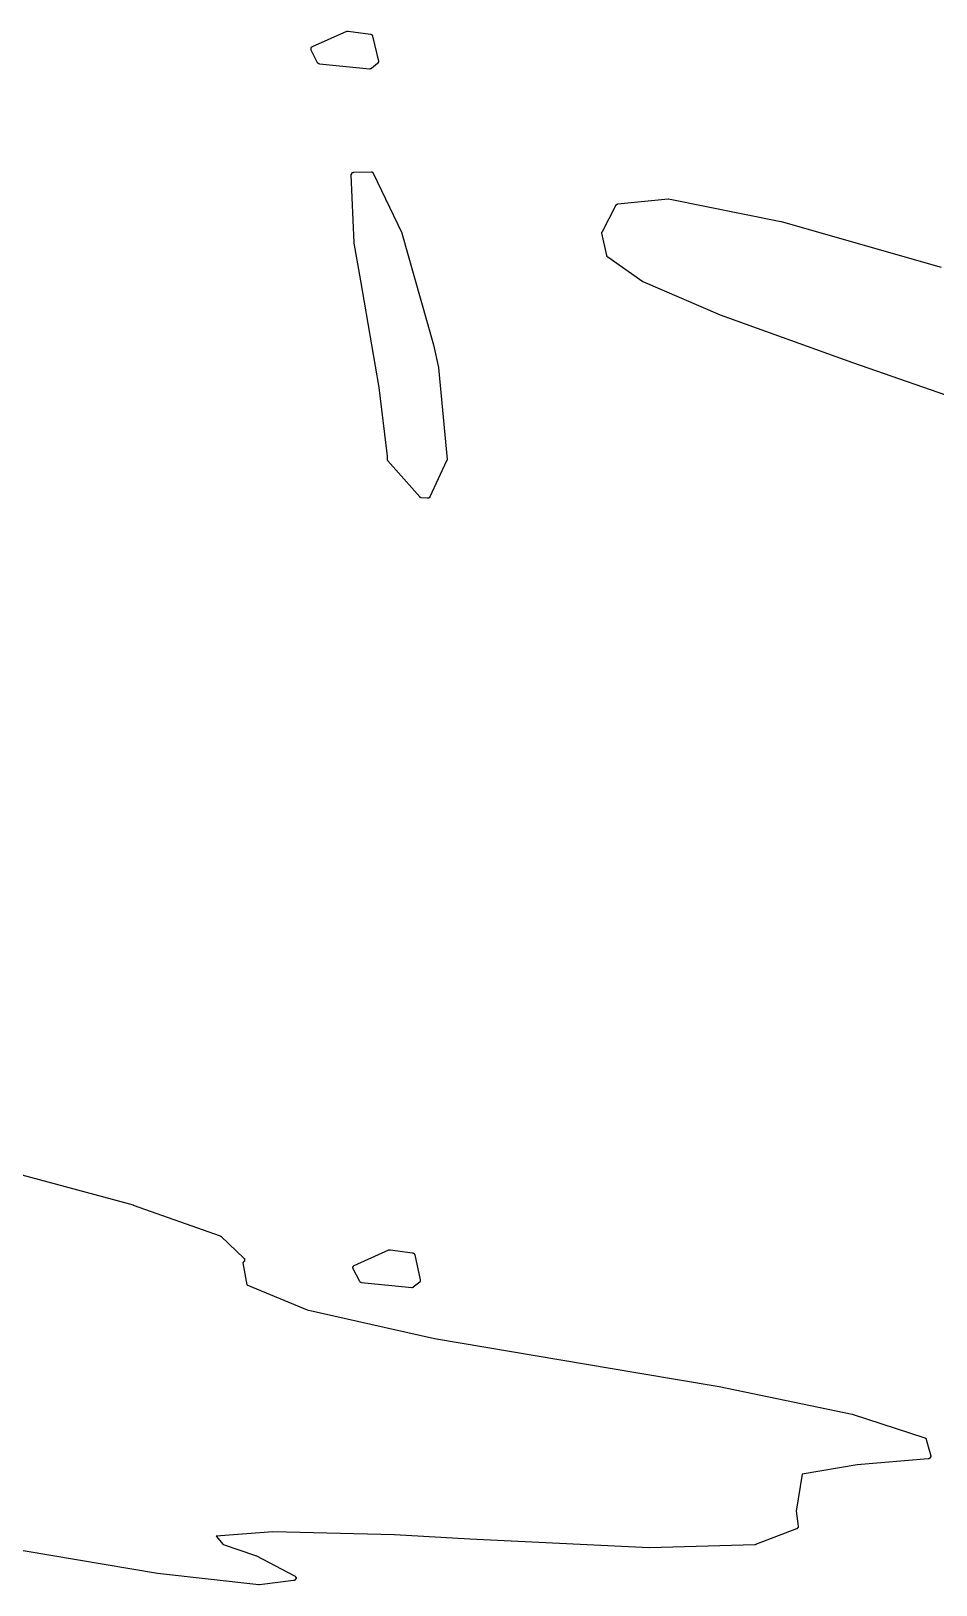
# Model space of a CAD drawing. Extents: x 133.5 to 163.5, y -124.9 to -84.2.
# Drawn here: x 152.349 to 154.171, y -87.509 to -84.379 of the extents above; entities that cross this region are included whole.
import ezdxf

# ---------------------------------------------------------------- set-up
doc = ezdxf.new("R2010")
doc.units = 0
doc.header["$MEASUREMENT"] = 0
doc.layers.add('BLACK', color=7, linetype='CONTINUOUS')

msp = doc.modelspace()

# ---------------------------------------------------------------- linework, layer by layer
at = {"layer": 'BLACK', "linetype": 'CONTINUOUS'}
for p, q in [((152.916, -84.4101), (152.985, -84.3791)), ((152.985, -84.3791), (152.986, -84.379)), ((152.985, -84.3791), (152.985, -84.3791)), ((152.986, -84.3788), (152.987, -84.3787)), ((152.986, -84.379), (152.986, -84.3788)), ((152.986, -84.3788), (152.986, -84.3788)), ((152.986, -84.3788), (152.986, -84.3788)), ((152.987, -84.3787), (152.987, -84.3787)), ((152.987, -84.3787), (152.987, -84.3787)), ((152.987, -84.3787), (152.987, -84.3787)), ((152.987, -84.3787), (152.988, -84.3787)), ((152.988, -84.3787), (152.988, -84.3787)), ((152.988, -84.3787), (153.033, -84.3848)), ((153.033, -84.3848), (153.033, -84.3848)), ((153.033, -84.3848), (153.033, -84.3848)), ((153.033, -84.3848), (153.033, -84.3849)), ((153.033, -84.3849), (153.033, -84.385)), ((153.033, -84.385), (153.034, -84.3851)), ((153.034, -84.3851), (153.034, -84.3851)), ((153.034, -84.3851), (153.034, -84.3851)), ((153.034, -84.3851), (153.034, -84.3853)), ((153.034, -84.3853), (153.035, -84.3855)), ((153.035, -84.3855), (153.035, -84.3855)), ((153.035, -84.3855), (153.035, -84.3855)), ((153.035, -84.3855), (153.035, -84.3858)), ((153.035, -84.3858), (153.036, -84.3861)), ((153.036, -84.3861), (153.036, -84.3861)), ((153.036, -84.3861), (153.036, -84.3861)), ((153.036, -84.3861), (153.036, -84.3865)), ((153.036, -84.3865), (153.036, -84.3868)), ((153.036, -84.3868), (153.036, -84.3868)), ((153.036, -84.3868), (153.036, -84.3869)), ((153.036, -84.3869), (153.036, -84.3873)), ((153.036, -84.3873), (153.037, -84.3876)), ((153.037, -84.3876), (153.037, -84.3877)), ((153.037, -84.3877), (153.037, -84.3877)), ((153.037, -84.3877), (153.037, -84.3881)), ((153.037, -84.3881), (153.037, -84.3885)), ((153.037, -84.3885), (153.037, -84.3886)), ((153.037, -84.3886), (153.037, -84.3887)), ((153.037, -84.3887), (153.049, -84.439)), ((152.913, -84.412), (152.914, -84.4117)), ((152.913, -84.4121), (152.913, -84.412)), ((152.913, -84.4122), (152.913, -84.4121)), ((152.913, -84.4125), (152.913, -84.4122)), ((152.913, -84.4128), (152.913, -84.4125)), ((152.913, -84.413), (152.913, -84.4128)), ((152.913, -84.4131), (152.913, -84.413)), ((152.913, -84.4134), (152.913, -84.4131)), ((152.913, -84.4138), (152.913, -84.4134)), ((152.913, -84.4139), (152.913, -84.4138)), ((152.913, -84.414), (152.913, -84.4139)), ((152.913, -84.4144), (152.913, -84.414)), ((152.913, -84.4147), (152.913, -84.4144)), ((152.913, -84.4149), (152.913, -84.4147)), ((152.913, -84.415), (152.913, -84.4149)), ((152.913, -84.4154), (152.913, -84.415)), ((152.913, -84.4157), (152.913, -84.4154)), ((152.913, -84.4158), (152.913, -84.4157)), ((152.913, -84.416), (152.913, -84.4158)), ((152.913, -84.4163), (152.913, -84.416)), ((152.913, -84.4166), (152.913, -84.4163)), ((152.913, -84.4168), (152.913, -84.4166)), ((152.913, -84.4169), (152.913, -84.4168)), ((152.913, -84.417), (152.913, -84.4169)), ((152.926, -84.4424), (152.913, -84.417)), ((152.914, -84.411), (152.915, -84.4107)), ((152.914, -84.4112), (152.914, -84.411)), ((152.914, -84.4113), (152.914, -84.4112)), ((152.914, -84.4114), (152.914, -84.4113)), ((152.914, -84.4117), (152.914, -84.4114)), ((152.915, -84.4102), (152.915, -84.4101)), ((152.915, -84.4101), (152.916, -84.4101)), ((152.915, -84.4104), (152.915, -84.4102)), ((152.915, -84.4106), (152.915, -84.4104)), ((152.915, -84.4107), (152.915, -84.4106)), ((152.915, -84.4106), (152.915, -84.4106)), ((152.927, -84.4429), (152.926, -84.4424)), ((152.926, -84.4424), (152.926, -84.4424)), ((152.927, -84.4432), (152.927, -84.4429)), ((152.927, -84.4433), (152.927, -84.4432)), ((152.928, -84.4439), (152.927, -84.4433)), ((152.928, -84.4443), (152.928, -84.4439)), ((152.928, -84.4445), (152.928, -84.4443)), ((152.929, -84.4447), (152.928, -84.4445)), ((152.929, -84.4449), (152.929, -84.4447)), ((152.93, -84.4449), (152.929, -84.4449)), ((152.929, -84.4449), (152.929, -84.4449)), ((152.929, -84.4449), (152.929, -84.4449)), ((152.93, -84.4451), (152.93, -84.4449)), ((153.031, -84.4552), (152.93, -84.4451)), ((152.93, -84.4451), (152.93, -84.4451)), ((153.032, -84.4552), (153.031, -84.4552)), ((153.031, -84.4552), (153.031, -84.4552)), ((153.033, -84.4551), (153.032, -84.4551)), ((153.032, -84.4551), (153.032, -84.4552)), ((153.032, -84.4552), (153.032, -84.4552)), ((153.032, -84.4552), (153.032, -84.4552)), ((153.034, -84.4547), (153.033, -84.4549)), ((153.033, -84.4549), (153.033, -84.455)), ((153.033, -84.455), (153.033, -84.455)), ((153.033, -84.455), (153.033, -84.4551)), ((153.035, -84.4541), (153.034, -84.4542)), ((153.034, -84.4542), (153.034, -84.4544)), ((153.034, -84.4544), (153.034, -84.4547)), ((153.034, -84.4547), (153.034, -84.4547)), ((153.034, -84.4547), (153.034, -84.4547)), ((153.047, -84.444), (153.035, -84.4541)), ((153.035, -84.4541), (153.035, -84.4541)), ((153.035, -84.4541), (153.035, -84.4541)), ((153.035, -84.4541), (153.035, -84.4541)), ((153.048, -84.4433), (153.047, -84.4434)), ((153.047, -84.4434), (153.047, -84.4436)), ((153.047, -84.4436), (153.047, -84.4438)), ((153.047, -84.4438), (153.047, -84.444)), ((153.049, -84.4416), (153.048, -84.4418)), ((153.048, -84.4418), (153.048, -84.4419)), ((153.048, -84.4419), (153.048, -84.4422)), ((153.048, -84.4422), (153.048, -84.4425)), ((153.048, -84.4425), (153.048, -84.4426)), ((153.048, -84.4426), (153.048, -84.4428)), ((153.048, -84.4428), (153.048, -84.443)), ((153.048, -84.443), (153.048, -84.4433)), ((153.049, -84.439), (153.049, -84.4391)), ((153.049, -84.4391), (153.049, -84.4394)), ((153.049, -84.4394), (153.049, -84.4397)), ((153.049, -84.4397), (153.049, -84.4398)), ((153.049, -84.4398), (153.049, -84.44)), ((153.049, -84.44), (153.049, -84.4403)), ((153.049, -84.4403), (153.049, -84.4406)), ((153.049, -84.4406), (153.049, -84.4408)), ((153.049, -84.4408), (153.049, -84.441)), ((153.049, -84.441), (153.049, -84.4413)), ((153.049, -84.4413), (153.049, -84.4416)), ((152.994, -84.6671), (152.995, -84.6667)), ((152.994, -84.6676), (152.994, -84.6671)), ((152.994, -84.6671), (152.994, -84.6671)), ((152.994, -84.6671), (152.994, -84.6671)), ((152.994, -84.6681), (152.994, -84.6676)), ((152.994, -84.6682), (152.994, -84.6681)), ((152.994, -84.6681), (152.994, -84.6681)), ((152.994, -84.6681), (152.994, -84.6681)), ((153, -84.8054), (152.994, -84.6682)), ((152.995, -84.6649), (152.996, -84.6646)), ((152.995, -84.6653), (152.995, -84.6649)), ((152.995, -84.6658), (152.995, -84.6653)), ((152.995, -84.6653), (152.995, -84.6653)), ((152.995, -84.6653), (152.995, -84.6653)), ((152.995, -84.6661), (152.995, -84.6658)), ((152.995, -84.6662), (152.995, -84.6661)), ((152.995, -84.6667), (152.995, -84.6662)), ((152.995, -84.6662), (152.995, -84.6662)), ((152.996, -84.6642), (152.996, -84.6639)), ((152.996, -84.6639), (152.997, -84.6639)), ((152.996, -84.6645), (152.996, -84.6642)), ((152.996, -84.6646), (152.996, -84.6645)), ((152.996, -84.6645), (152.996, -84.6645)), ((152.997, -84.6634), (152.998, -84.6633)), ((152.997, -84.6637), (152.997, -84.6634)), ((152.997, -84.6634), (152.997, -84.6634)), ((152.997, -84.6634), (152.997, -84.6634)), ((152.997, -84.6639), (152.997, -84.6637)), ((152.997, -84.6639), (152.997, -84.6639)), ((152.998, -84.6633), (152.998, -84.6631)), ((152.998, -84.6631), (152.998, -84.6631)), ((152.998, -84.6631), (152.998, -84.6631)), ((152.998, -84.6631), (152.999, -84.6631)), ((152.999, -84.663), (153.034, -84.6623)), ((152.999, -84.6631), (152.999, -84.663)), ((152.999, -84.663), (152.999, -84.663)), ((152.999, -84.663), (152.999, -84.663)), ((153.034, -84.6623), (153.035, -84.6624)), ((153.034, -84.6623), (153.034, -84.6623)), ((153.034, -84.6623), (153.034, -84.6623)), ((153.035, -84.6624), (153.035, -84.6624)), ((153.035, -84.6624), (153.035, -84.6624)), ((153.035, -84.6624), (153.035, -84.6625)), ((153.035, -84.6625), (153.036, -84.6626)), ((153.036, -84.6626), (153.036, -84.6626)), ((153.036, -84.6626), (153.036, -84.6627)), ((153.036, -84.6627), (153.036, -84.6629)), ((153.036, -84.6629), (153.036, -84.663)), ((153.036, -84.663), (153.037, -84.6631)), ((153.037, -84.6631), (153.037, -84.6631)), ((153.037, -84.6631), (153.037, -84.6634)), ((153.037, -84.6634), (153.037, -84.6636)), ((153.037, -84.6636), (153.037, -84.6637)), ((153.037, -84.6637), (153.037, -84.6637)), ((153.037, -84.6637), (153.038, -84.664)), ((153.038, -84.664), (153.038, -84.6643)), ((153.038, -84.6643), (153.038, -84.6644)), ((153.038, -84.6644), (153.038, -84.6645)), ((153.038, -84.6645), (153.038, -84.6648)), ((153.038, -84.6648), (153.038, -84.6651)), ((153.038, -84.6651), (153.096, -84.7851)), ((153.5, -84.7826), (153.527, -84.7298)), ((153.527, -84.7294), (153.528, -84.729)), ((153.527, -84.7295), (153.527, -84.7294)), ((153.527, -84.7297), (153.527, -84.7295)), ((153.527, -84.7298), (153.527, -84.7297)), ((153.528, -84.7282), (153.529, -84.728)), ((153.528, -84.7284), (153.528, -84.7282)), ((153.528, -84.7285), (153.528, -84.7284)), ((153.528, -84.7287), (153.528, -84.7285)), ((153.528, -84.7289), (153.528, -84.7287)), ((153.528, -84.729), (153.528, -84.7289)), ((153.529, -84.7274), (153.53, -84.7273)), ((153.529, -84.7276), (153.529, -84.7274)), ((153.529, -84.7277), (153.529, -84.7276)), ((153.529, -84.7278), (153.529, -84.7277)), ((153.529, -84.728), (153.529, -84.7278)), ((153.53, -84.727), (153.53, -84.7269)), ((153.53, -84.7269), (153.531, -84.7269)), ((153.53, -84.7271), (153.53, -84.727)), ((153.53, -84.7272), (153.53, -84.7271)), ((153.53, -84.7273), (153.53, -84.7272)), ((153.531, -84.7267), (153.632, -84.7164)), ((153.531, -84.7268), (153.531, -84.7267)), ((153.531, -84.7269), (153.531, -84.7268)), ((153.531, -84.7268), (153.531, -84.7268)), ((153.632, -84.7164), (153.632, -84.7164)), ((153.632, -84.7164), (153.632, -84.7164)), ((153.632, -84.7164), (153.632, -84.7164)), ((153.632, -84.7164), (153.633, -84.7164)), ((153.633, -84.7164), (153.633, -84.7164)), ((153.633, -84.7164), (153.633, -84.7164)), ((153.633, -84.7164), (153.633, -84.7165)), ((153.633, -84.7165), (153.859, -84.7623)), ((153.859, -84.7623), (153.859, -84.7623)), ((153.859, -84.7623), (153.86, -84.7624)), ((153.86, -84.7624), (153.86, -84.7624)), ((153.86, -84.7624), (154.182, -84.8542)), ((153.096, -84.7851), (153.096, -84.7852)), ((153.096, -84.7852), (153.096, -84.7855)), ((153.096, -84.7855), (153.096, -84.7859)), ((153.096, -84.7859), (153.16, -85.0106)), ((153.499, -84.7835), (153.5, -84.7832)), ((153.499, -84.7837), (153.499, -84.7835)), ((153.499, -84.7839), (153.499, -84.7837)), ((153.499, -84.7841), (153.499, -84.7839)), ((153.499, -84.7844), (153.499, -84.7841)), ((153.499, -84.7846), (153.499, -84.7844)), ((153.499, -84.7848), (153.499, -84.7846)), ((153.499, -84.7851), (153.499, -84.7848)), ((153.499, -84.7854), (153.499, -84.7851)), ((153.499, -84.7856), (153.499, -84.7854)), ((153.499, -84.7858), (153.499, -84.7856)), ((153.499, -84.7859), (153.499, -84.7858)), ((153.509, -84.8309), (153.499, -84.7859)), ((153.5, -84.7827), (153.5, -84.7826)), ((153.5, -84.7829), (153.5, -84.7827)), ((153.5, -84.7832), (153.5, -84.7829)), ((153, -84.8057), (153, -84.8054)), ((153, -84.806), (153, -84.8057)), ((153, -84.8061), (153, -84.806)), ((153.013, -84.8819), (153, -84.8061)), ((153.509, -84.8312), (153.509, -84.8309)), ((153.509, -84.8316), (153.509, -84.8312)), ((153.509, -84.8317), (153.509, -84.8316)), ((153.509, -84.8318), (153.509, -84.8317)), ((153.509, -84.8321), (153.509, -84.8318)), ((153.509, -84.8325), (153.509, -84.8321)), ((153.509, -84.8326), (153.509, -84.8325)), ((153.509, -84.8327), (153.509, -84.8326)), ((153.51, -84.833), (153.509, -84.8327)), ((153.51, -84.8333), (153.51, -84.833)), ((153.51, -84.8334), (153.51, -84.8333)), ((153.51, -84.8333), (153.51, -84.8333)), ((153.51, -84.8337), (153.51, -84.8334)), ((153.511, -84.8339), (153.51, -84.8337)), ((153.511, -84.834), (153.511, -84.8339)), ((153.581, -84.8836), (153.511, -84.834)), ((153.05, -85.0966), (153.013, -84.8819)), ((153.013, -84.8819), (153.013, -84.8819)), ((153.013, -84.8819), (153.013, -84.8819)), ((153.582, -84.8841), (153.581, -84.8836)), ((153.581, -84.8836), (153.581, -84.8836)), ((153.581, -84.8836), (153.581, -84.8836)), ((153.582, -84.8842), (153.582, -84.8841)), ((153.738, -84.951), (153.582, -84.8842)), ((153.738, -84.9511), (153.738, -84.951)), ((153.738, -84.951), (153.738, -84.951)), ((153.738, -84.951), (153.738, -84.951)), ((154.004, -85.0474), (153.738, -84.9511)), ((153.16, -85.0106), (153.16, -85.0107)), ((153.16, -85.0107), (153.16, -85.0108)), ((153.16, -85.0108), (153.16, -85.0109)), ((153.16, -85.0109), (153.17, -85.0565)), ((154.404, -85.1857), (154.004, -85.0474)), ((154.004, -85.0474), (154.004, -85.0474)), ((154.004, -85.0474), (154.004, -85.0474)), ((154.004, -85.0474), (154.004, -85.0474)), ((153.17, -85.0565), (153.17, -85.0565)), ((153.17, -85.0565), (153.17, -85.0568)), ((153.17, -85.0568), (153.17, -85.057)), ((153.17, -85.057), (153.187, -85.2419)), ((153.067, -85.2351), (153.05, -85.0966)), ((153.067, -85.241), (153.067, -85.2351)), ((153.067, -85.2413), (153.067, -85.241)), ((153.067, -85.2415), (153.067, -85.2413)), ((153.067, -85.2417), (153.067, -85.2415)), ((153.067, -85.242), (153.067, -85.2417)), ((153.067, -85.2422), (153.067, -85.242)), ((153.067, -85.2424), (153.067, -85.2422)), ((153.067, -85.2427), (153.067, -85.2424)), ((153.067, -85.2429), (153.067, -85.2427)), ((153.068, -85.2431), (153.067, -85.2429)), ((153.068, -85.2433), (153.068, -85.2431)), ((153.068, -85.2436), (153.068, -85.2433)), ((153.187, -85.2435), (153.186, -85.2437)), ((153.187, -85.2419), (153.187, -85.242)), ((153.187, -85.242), (153.187, -85.2423)), ((153.187, -85.2423), (153.187, -85.2426)), ((153.187, -85.2426), (153.187, -85.2427)), ((153.187, -85.2427), (153.187, -85.2429)), ((153.187, -85.2429), (153.187, -85.2432)), ((153.187, -85.2432), (153.187, -85.2435)), ((153.068, -85.2438), (153.068, -85.2436)), ((153.068, -85.244), (153.068, -85.2438)), ((153.068, -85.2441), (153.068, -85.244)), ((153.068, -85.2442), (153.068, -85.2441)), ((153.132, -85.3173), (153.068, -85.2442)), ((153.186, -85.2445), (153.152, -85.3171)), ((153.186, -85.2437), (153.186, -85.2439)), ((153.186, -85.2439), (153.186, -85.2442)), ((153.186, -85.2442), (153.186, -85.2445)), ((153.132, -85.3176), (153.132, -85.3173)), ((153.132, -85.3179), (153.132, -85.3176)), ((153.132, -85.318), (153.132, -85.3179)), ((153.132, -85.3179), (153.132, -85.3179)), ((153.133, -85.3182), (153.132, -85.318)), ((153.133, -85.3184), (153.133, -85.3182)), ((153.133, -85.3185), (153.133, -85.3184)), ((153.134, -85.3186), (153.133, -85.3185)), ((153.133, -85.3185), (153.133, -85.3185)), ((153.134, -85.3188), (153.134, -85.3186)), ((153.135, -85.3189), (153.134, -85.3188)), ((153.134, -85.3188), (153.134, -85.3188)), ((153.134, -85.3188), (153.134, -85.3188)), ((153.135, -85.319), (153.135, -85.3189)), ((153.147, -85.32), (153.135, -85.319)), ((153.135, -85.319), (153.135, -85.319)), ((153.148, -85.32), (153.147, -85.32)), ((153.147, -85.32), (153.147, -85.32)), ((153.147, -85.32), (153.147, -85.32)), ((153.149, -85.3199), (153.148, -85.3199)), ((153.148, -85.3199), (153.148, -85.32)), ((153.148, -85.32), (153.148, -85.32)), ((153.148, -85.32), (153.148, -85.32)), ((153.15, -85.3195), (153.149, -85.3197)), ((153.149, -85.3197), (153.149, -85.3197)), ((153.149, -85.3197), (153.149, -85.3198)), ((153.149, -85.3198), (153.149, -85.3199)), ((153.151, -85.319), (153.15, -85.3193)), ((153.15, -85.3193), (153.15, -85.3193)), ((153.15, -85.3193), (153.15, -85.3194)), ((153.15, -85.3194), (153.15, -85.3195)), ((153.152, -85.3181), (153.151, -85.3184)), ((153.151, -85.3184), (153.151, -85.3187)), ((153.151, -85.3187), (153.151, -85.3188)), ((153.151, -85.3188), (153.151, -85.3188)), ((153.151, -85.3188), (153.151, -85.319)), ((153.152, -85.3171), (153.152, -85.3172)), ((153.152, -85.3172), (153.152, -85.3172)), ((153.152, -85.3172), (153.152, -85.3173)), ((153.152, -85.3173), (153.152, -85.3176)), ((153.152, -85.3176), (153.152, -85.318)), ((153.152, -85.318), (153.152, -85.3181)), ((153.152, -85.3181), (153.152, -85.3181)), ((152.288, -86.6716), (152.555, -86.7437)), ((152.555, -86.7437), (152.555, -86.7437)), ((152.555, -86.7437), (152.555, -86.7437)), ((152.555, -86.7437), (152.555, -86.7438)), ((152.555, -86.7438), (152.73, -86.806)), ((152.73, -86.806), (152.73, -86.8061)), ((152.73, -86.8061), (152.73, -86.8061)), ((152.73, -86.8061), (152.73, -86.8061)), ((152.73, -86.8061), (152.731, -86.8063)), ((152.731, -86.8063), (152.731, -86.8065)), ((152.731, -86.8065), (152.731, -86.8065)), ((152.731, -86.8065), (152.731, -86.8065)), ((152.731, -86.8065), (152.732, -86.8067)), ((152.732, -86.8067), (152.732, -86.8071)), ((152.732, -86.8071), (152.732, -86.8071)), ((152.732, -86.8071), (152.732, -86.8071)), ((152.732, -86.8071), (152.778, -86.8507)), ((153, -86.8654), (153.07, -86.8344)), ((153.07, -86.8343), (153.071, -86.8342)), ((153.07, -86.8344), (153.07, -86.8343)), ((153.07, -86.8344), (153.07, -86.8344)), ((153.071, -86.8341), (153.072, -86.834)), ((153.071, -86.8342), (153.071, -86.8341)), ((153.071, -86.8341), (153.071, -86.8341)), ((153.071, -86.8341), (153.071, -86.8341)), ((153.072, -86.834), (153.073, -86.834)), ((153.072, -86.834), (153.072, -86.834)), ((153.072, -86.834), (153.072, -86.834)), ((153.072, -86.834), (153.072, -86.834)), ((153.073, -86.834), (153.117, -86.8402)), ((152.778, -86.8578), (152.776, -86.8602)), ((152.776, -86.8602), (152.784, -86.9048)), ((152.778, -86.8507), (152.778, -86.8508)), ((152.778, -86.8508), (152.778, -86.8511)), ((152.778, -86.8511), (152.778, -86.8514)), ((152.778, -86.8514), (152.779, -86.8515)), ((152.779, -86.8571), (152.778, -86.8574)), ((152.778, -86.8574), (152.778, -86.8578)), ((152.779, -86.8515), (152.779, -86.8515)), ((152.779, -86.8515), (152.779, -86.8519)), ((152.779, -86.8519), (152.779, -86.8523)), ((152.779, -86.8523), (152.779, -86.8523)), ((152.779, -86.8523), (152.779, -86.8524)), ((152.779, -86.8524), (152.779, -86.8528)), ((152.779, -86.8528), (152.779, -86.8532)), ((152.779, -86.8532), (152.779, -86.8533)), ((152.779, -86.8533), (152.779, -86.8533)), ((152.779, -86.8533), (152.779, -86.8537)), ((152.779, -86.8537), (152.779, -86.8542)), ((152.779, -86.8542), (152.779, -86.8542)), ((152.779, -86.8542), (152.779, -86.8543)), ((152.779, -86.8543), (152.779, -86.8547)), ((152.779, -86.8547), (152.779, -86.8552)), ((152.779, -86.8552), (152.779, -86.8552)), ((152.779, -86.8552), (152.779, -86.8553)), ((152.779, -86.8553), (152.779, -86.8556)), ((152.779, -86.8556), (152.779, -86.8561)), ((152.779, -86.8561), (152.779, -86.8562)), ((152.779, -86.8562), (152.779, -86.8562)), ((152.779, -86.8562), (152.779, -86.8565)), ((152.779, -86.8565), (152.779, -86.857)), ((152.779, -86.857), (152.779, -86.857)), ((152.779, -86.857), (152.779, -86.8571)), ((152.997, -86.8688), (152.998, -86.8684)), ((152.997, -86.8691), (152.997, -86.8688)), ((152.997, -86.8692), (152.997, -86.8691)), ((152.997, -86.8694), (152.997, -86.8692)), ((152.997, -86.8697), (152.997, -86.8694)), ((152.997, -86.8701), (152.997, -86.8697)), ((152.997, -86.8702), (152.997, -86.8701)), ((152.997, -86.8704), (152.997, -86.8702)), ((152.997, -86.8707), (152.997, -86.8704)), ((152.997, -86.871), (152.997, -86.8707)), ((152.997, -86.8712), (152.997, -86.871)), ((152.997, -86.8713), (152.997, -86.8712)), ((152.998, -86.8716), (152.997, -86.8713)), ((152.998, -86.867), (152.999, -86.8667)), ((152.998, -86.8673), (152.998, -86.867)), ((152.998, -86.8674), (152.998, -86.8673)), ((152.998, -86.8675), (152.998, -86.8674)), ((152.998, -86.8679), (152.998, -86.8675)), ((152.998, -86.8682), (152.998, -86.8679)), ((152.998, -86.8683), (152.998, -86.8682)), ((152.998, -86.8684), (152.998, -86.8683)), ((152.999, -86.8659), (153, -86.8657)), ((152.999, -86.866), (152.999, -86.8659)), ((152.999, -86.8661), (152.999, -86.866)), ((152.999, -86.8663), (152.999, -86.8661)), ((152.999, -86.8665), (152.999, -86.8663)), ((152.999, -86.8666), (152.999, -86.8665)), ((152.999, -86.8667), (152.999, -86.8666)), ((153, -86.8655), (153, -86.8654)), ((153, -86.8657), (153, -86.8655)), ((153, -86.8655), (153, -86.8655)), ((153.117, -86.8402), (153.118, -86.8402)), ((153.118, -86.8402), (153.118, -86.8402)), ((153.118, -86.8402), (153.118, -86.8402)), ((153.118, -86.8402), (153.118, -86.8403)), ((153.118, -86.8403), (153.119, -86.8404)), ((153.119, -86.8404), (153.119, -86.8404)), ((153.119, -86.8404), (153.119, -86.8404)), ((153.119, -86.8404), (153.119, -86.8406)), ((153.119, -86.8406), (153.119, -86.8408)), ((153.119, -86.8408), (153.119, -86.8409)), ((153.119, -86.8409), (153.119, -86.8409)), ((153.119, -86.8409), (153.12, -86.8411)), ((153.12, -86.8411), (153.12, -86.8414)), ((153.12, -86.8414), (153.12, -86.8414)), ((153.12, -86.8414), (153.12, -86.8415)), ((153.12, -86.8415), (153.121, -86.8418)), ((153.121, -86.8418), (153.121, -86.8421)), ((153.121, -86.8421), (153.121, -86.8422)), ((153.121, -86.8422), (153.121, -86.8422)), ((153.121, -86.8422), (153.121, -86.8426)), ((153.121, -86.8426), (153.121, -86.843)), ((153.121, -86.843), (153.121, -86.843)), ((153.121, -86.843), (153.121, -86.8431)), ((153.121, -86.8431), (153.122, -86.8435)), ((153.122, -86.8435), (153.122, -86.8439)), ((153.122, -86.8439), (153.122, -86.8439)), ((153.122, -86.8439), (153.122, -86.844)), ((153.122, -86.844), (153.133, -86.8943)), ((152.998, -86.872), (152.998, -86.8716)), ((152.998, -86.8721), (152.998, -86.872)), ((152.998, -86.8722), (152.998, -86.8721)), ((152.998, -86.8723), (152.998, -86.8722)), ((153.011, -86.8978), (152.998, -86.8723)), ((153.012, -86.8986), (153.011, -86.8978)), ((153.012, -86.8993), (153.012, -86.8986)), ((153.012, -86.8986), (153.012, -86.8986)), ((153.013, -86.8997), (153.012, -86.8993)), ((153.013, -86.8998), (153.013, -86.8997)), ((153.014, -86.9), (153.013, -86.8998)), ((153.014, -86.9002), (153.014, -86.9)), ((153.015, -86.9004), (153.014, -86.9002)), ((153.014, -86.9002), (153.014, -86.9002)), ((153.014, -86.9002), (153.014, -86.9002)), ((153.014, -86.9002), (153.014, -86.9002)), ((153.116, -86.9106), (153.015, -86.9004)), ((153.015, -86.9004), (153.015, -86.9004)), ((153.132, -86.8993), (153.119, -86.9095)), ((153.133, -86.8981), (153.132, -86.8984)), ((153.132, -86.8984), (153.132, -86.8986)), ((153.132, -86.8986), (153.132, -86.8988)), ((153.132, -86.8988), (153.132, -86.8989)), ((153.132, -86.8989), (153.132, -86.8991)), ((153.132, -86.8991), (153.132, -86.8993)), ((153.133, -86.8943), (153.133, -86.8944)), ((153.133, -86.8944), (153.133, -86.8947)), ((153.133, -86.8947), (153.133, -86.895)), ((153.133, -86.895), (153.133, -86.8952)), ((153.133, -86.8952), (153.133, -86.8954)), ((153.133, -86.8954), (153.133, -86.8957)), ((153.133, -86.8957), (153.133, -86.896)), ((153.133, -86.896), (153.133, -86.8961)), ((153.133, -86.8961), (153.133, -86.8963)), ((153.133, -86.8963), (153.133, -86.8966)), ((153.133, -86.8966), (153.133, -86.8969)), ((153.133, -86.8969), (153.133, -86.8971)), ((153.133, -86.8971), (153.133, -86.8973)), ((153.133, -86.8973), (153.133, -86.8976)), ((153.133, -86.8976), (153.133, -86.8978)), ((153.133, -86.8978), (153.133, -86.898)), ((153.133, -86.898), (153.133, -86.8981)), ((152.784, -86.9048), (152.905, -86.9549)), ((153.117, -86.9106), (153.116, -86.9106)), ((153.116, -86.9106), (153.116, -86.9106)), ((153.116, -86.9106), (153.116, -86.9106)), ((153.116, -86.9106), (153.116, -86.9106)), ((153.118, -86.9102), (153.117, -86.9104)), ((153.117, -86.9104), (153.117, -86.9104)), ((153.117, -86.9104), (153.117, -86.9104)), ((153.117, -86.9104), (153.117, -86.9105)), ((153.117, -86.9105), (153.117, -86.9106)), ((153.119, -86.9097), (153.118, -86.91)), ((153.118, -86.91), (153.118, -86.91)), ((153.118, -86.91), (153.118, -86.91)), ((153.118, -86.91), (153.118, -86.9102)), ((153.119, -86.9095), (153.119, -86.9095)), ((153.119, -86.9095), (153.119, -86.9095)), ((153.119, -86.9095), (153.119, -86.9095)), ((153.119, -86.9095), (153.119, -86.9095)), ((153.119, -86.9095), (153.119, -86.9097)), ((152.905, -86.9549), (153.162, -87.0125)), ((153.162, -87.0125), (153.571, -87.082)), ((153.571, -87.082), (153.571, -87.082)), ((153.571, -87.082), (153.571, -87.082)), ((153.571, -87.082), (153.571, -87.082)), ((153.571, -87.082), (153.571, -87.082)), ((153.571, -87.082), (153.735, -87.1094)), ((153.735, -87.1094), (153.735, -87.1095)), ((153.735, -87.1095), (153.735, -87.1095)), ((153.735, -87.1095), (153.735, -87.1095)), ((153.735, -87.1095), (154.003, -87.1652)), ((154.003, -87.1652), (154.003, -87.1652)), ((154.003, -87.1652), (154.003, -87.1653)), ((154.003, -87.1653), (154.003, -87.1654)), ((154.003, -87.1654), (154.149, -87.2126)), ((154.149, -87.2126), (154.149, -87.2126)), ((154.149, -87.2126), (154.149, -87.2126)), ((154.149, -87.2126), (154.149, -87.2126)), ((154.149, -87.2126), (154.149, -87.2128)), ((154.149, -87.2128), (154.15, -87.213)), ((154.15, -87.213), (154.15, -87.213)), ((154.15, -87.213), (154.15, -87.213)), ((154.15, -87.213), (154.15, -87.2133)), ((154.15, -87.2133), (154.151, -87.2136)), ((154.151, -87.2136), (154.151, -87.2136)), ((154.151, -87.2136), (154.151, -87.2136)), ((154.151, -87.2136), (154.151, -87.2139)), ((154.151, -87.2139), (154.151, -87.2143)), ((154.151, -87.2143), (154.151, -87.2143)), ((154.151, -87.2143), (154.151, -87.2143)), ((154.151, -87.2143), (154.152, -87.2148)), ((154.152, -87.2148), (154.152, -87.2151)), ((154.152, -87.2151), (154.152, -87.2151)), ((154.152, -87.2151), (154.152, -87.2152)), ((154.152, -87.2152), (154.152, -87.2157)), ((154.152, -87.2157), (154.152, -87.216)), ((154.152, -87.216), (154.152, -87.2161)), ((154.152, -87.2161), (154.152, -87.2161)), ((154.152, -87.2161), (154.161, -87.2488)), ((154.013, -87.2673), (153.902, -87.2862)), ((154.156, -87.2551), (154.013, -87.2673)), ((154.157, -87.255), (154.156, -87.2551)), ((154.158, -87.2547), (154.157, -87.2549)), ((154.157, -87.2549), (154.157, -87.2549)), ((154.157, -87.2549), (154.157, -87.2549)), ((154.157, -87.2549), (154.157, -87.255)), ((154.159, -87.2543), (154.158, -87.2545)), ((154.158, -87.2545), (154.158, -87.2546)), ((154.158, -87.2546), (154.158, -87.2546)), ((154.158, -87.2546), (154.158, -87.2547)), ((154.16, -87.2534), (154.159, -87.2537)), ((154.159, -87.2537), (154.159, -87.254)), ((154.159, -87.254), (154.159, -87.2541)), ((154.159, -87.2541), (154.159, -87.2541)), ((154.159, -87.2541), (154.159, -87.2543)), ((154.161, -87.2518), (154.16, -87.2521)), ((154.16, -87.2521), (154.16, -87.2525)), ((154.16, -87.2525), (154.16, -87.2526)), ((154.16, -87.2526), (154.16, -87.2527)), ((154.16, -87.2527), (154.16, -87.253)), ((154.16, -87.253), (154.16, -87.2533)), ((154.16, -87.2533), (154.16, -87.2534)), ((154.16, -87.2534), (154.16, -87.2534)), ((154.161, -87.2488), (154.161, -87.2489)), ((154.161, -87.2489), (154.161, -87.2493)), ((154.161, -87.2493), (154.161, -87.2497)), ((154.161, -87.2497), (154.161, -87.2498)), ((154.161, -87.2498), (154.161, -87.2498)), ((154.161, -87.2498), (154.161, -87.2503)), ((154.161, -87.2503), (154.161, -87.2507)), ((154.161, -87.2507), (154.161, -87.2507)), ((154.161, -87.2507), (154.161, -87.2508)), ((154.161, -87.2508), (154.161, -87.2512)), ((154.161, -87.2512), (154.161, -87.2516)), ((154.161, -87.2516), (154.161, -87.2517)), ((154.161, -87.2517), (154.161, -87.2518)), ((153.902, -87.2862), (153.89, -87.3606)), ((153.89, -87.3606), (153.894, -87.3911)), ((152.836, -87.402), (152.722, -87.4112)), ((153.081, -87.4081), (152.836, -87.402)), ((153.891, -87.3964), (153.808, -87.428)), ((153.892, -87.3961), (153.891, -87.3963)), ((153.891, -87.3963), (153.891, -87.3964)), ((153.893, -87.3951), (153.892, -87.3954)), ((153.892, -87.3954), (153.892, -87.3955)), ((153.892, -87.3955), (153.892, -87.3955)), ((153.892, -87.3955), (153.892, -87.3958)), ((153.892, -87.3958), (153.892, -87.396)), ((153.892, -87.396), (153.892, -87.3961)), ((153.892, -87.3961), (153.892, -87.3961)), ((153.894, -87.394), (153.893, -87.3943)), ((153.893, -87.3943), (153.893, -87.3947)), ((153.893, -87.3947), (153.893, -87.3948)), ((153.893, -87.3948), (153.893, -87.3948)), ((153.893, -87.3948), (153.893, -87.3951)), ((153.894, -87.3911), (153.894, -87.3912)), ((153.894, -87.3912), (153.894, -87.3916)), ((153.894, -87.3916), (153.894, -87.3919)), ((153.894, -87.3919), (153.894, -87.392)), ((153.894, -87.392), (153.894, -87.3921)), ((153.894, -87.3921), (153.894, -87.3925)), ((153.894, -87.3925), (153.894, -87.3929)), ((153.894, -87.3929), (153.894, -87.393)), ((153.894, -87.393), (153.894, -87.3931)), ((153.894, -87.3931), (153.894, -87.3935)), ((153.894, -87.3935), (153.894, -87.3938)), ((153.894, -87.3938), (153.894, -87.3939)), ((153.894, -87.3939), (153.894, -87.394)), ((152.604, -87.4863), (152.28, -87.4318)), ((152.722, -87.4112), (152.736, -87.4279)), ((152.736, -87.4279), (152.801, -87.4497)), ((153.233, -87.4169), (153.081, -87.4081)), ((153.594, -87.4346), (153.233, -87.4169)), ((153.233, -87.4169), (153.233, -87.4169)), ((153.233, -87.4169), (153.233, -87.4169)), ((153.595, -87.4346), (153.594, -87.4346)), ((153.594, -87.4346), (153.594, -87.4346)), ((153.594, -87.4346), (153.594, -87.4346)), ((153.807, -87.4284), (153.595, -87.4346)), ((153.808, -87.4282), (153.807, -87.4283)), ((153.807, -87.4283), (153.807, -87.4283)), ((153.807, -87.4283), (153.807, -87.4283)), ((153.807, -87.4283), (153.807, -87.4284)), ((153.808, -87.428), (153.808, -87.4281)), ((153.808, -87.4281), (153.808, -87.4281)), ((153.808, -87.4281), (153.808, -87.4282)), ((152.801, -87.4497), (152.801, -87.4497)), ((152.801, -87.4497), (152.801, -87.4499)), ((152.801, -87.4499), (152.802, -87.45)), ((152.802, -87.45), (152.88, -87.4908)), ((152.808, -87.5092), (152.604, -87.4863)), ((152.604, -87.4863), (152.604, -87.4863)), ((152.604, -87.4863), (152.604, -87.4863)), ((152.604, -87.4863), (152.604, -87.4863)), ((152.88, -87.4908), (152.88, -87.4908)), ((152.88, -87.4908), (152.88, -87.4909)), ((152.88, -87.4909), (152.88, -87.4909)), ((152.88, -87.4909), (152.88, -87.4909)), ((152.88, -87.4909), (152.88, -87.4911)), ((152.88, -87.4911), (152.881, -87.4914)), ((152.881, -87.4914), (152.881, -87.4914)), ((152.881, -87.4914), (152.881, -87.4914)), ((152.881, -87.4914), (152.881, -87.4918)), ((152.881, -87.4918), (152.882, -87.4921)), ((152.882, -87.4921), (152.882, -87.4921)), ((152.882, -87.4921), (152.882, -87.4921)), ((152.882, -87.4921), (152.882, -87.4925)), ((152.882, -87.4925), (152.882, -87.4929)), ((152.882, -87.4929), (152.882, -87.4929)), ((152.882, -87.4929), (152.882, -87.4929)), ((152.882, -87.4929), (152.882, -87.4934)), ((152.882, -87.4934), (152.882, -87.4937)), ((152.882, -87.4937), (152.882, -87.4938)), ((152.882, -87.4938), (152.882, -87.4938)), ((152.882, -87.4938), (152.883, -87.4943)), ((152.883, -87.4967), (152.882, -87.4967)), ((152.882, -87.4967), (152.882, -87.4971)), ((152.882, -87.4971), (152.882, -87.4975)), ((152.883, -87.4943), (152.883, -87.4947)), ((152.883, -87.4947), (152.883, -87.4948)), ((152.883, -87.4948), (152.883, -87.4948)), ((152.883, -87.4948), (152.883, -87.4952)), ((152.883, -87.4952), (152.883, -87.4957)), ((152.883, -87.4957), (152.883, -87.4957)), ((152.883, -87.4957), (152.883, -87.4958)), ((152.883, -87.4958), (152.883, -87.4962)), ((152.883, -87.4962), (152.883, -87.4966)), ((152.883, -87.4966), (152.883, -87.4967)), ((152.809, -87.5092), (152.808, -87.5092)), ((152.808, -87.5092), (152.808, -87.5092)), ((152.808, -87.5092), (152.808, -87.5092)), ((152.808, -87.5092), (152.808, -87.5092)), ((152.878, -87.5003), (152.809, -87.5092)), ((152.809, -87.5092), (152.809, -87.5092)), ((152.809, -87.5092), (152.809, -87.5092)), ((152.809, -87.5092), (152.809, -87.5092)), ((152.879, -87.5002), (152.878, -87.5003)), ((152.88, -87.4999), (152.879, -87.5)), ((152.879, -87.5), (152.879, -87.5001)), ((152.879, -87.5001), (152.879, -87.5001)), ((152.879, -87.5001), (152.879, -87.5002)), ((152.881, -87.4994), (152.88, -87.4996)), ((152.88, -87.4996), (152.88, -87.4997)), ((152.88, -87.4997), (152.88, -87.4997)), ((152.88, -87.4997), (152.88, -87.4999)), ((152.882, -87.4985), (152.881, -87.4988)), ((152.881, -87.4988), (152.881, -87.4991)), ((152.881, -87.4991), (152.881, -87.4991)), ((152.881, -87.4991), (152.881, -87.4991)), ((152.881, -87.4991), (152.881, -87.4994)), ((152.882, -87.4975), (152.882, -87.4976)), ((152.882, -87.4976), (152.882, -87.4976)), ((152.882, -87.4976), (152.882, -87.498)), ((152.882, -87.498), (152.882, -87.4984)), ((152.882, -87.4984), (152.882, -87.4984)), ((152.882, -87.4984), (152.882, -87.4985))]:
    msp.add_line(p, q, dxfattribs=at)

doc.saveas('drawing.dxf')
